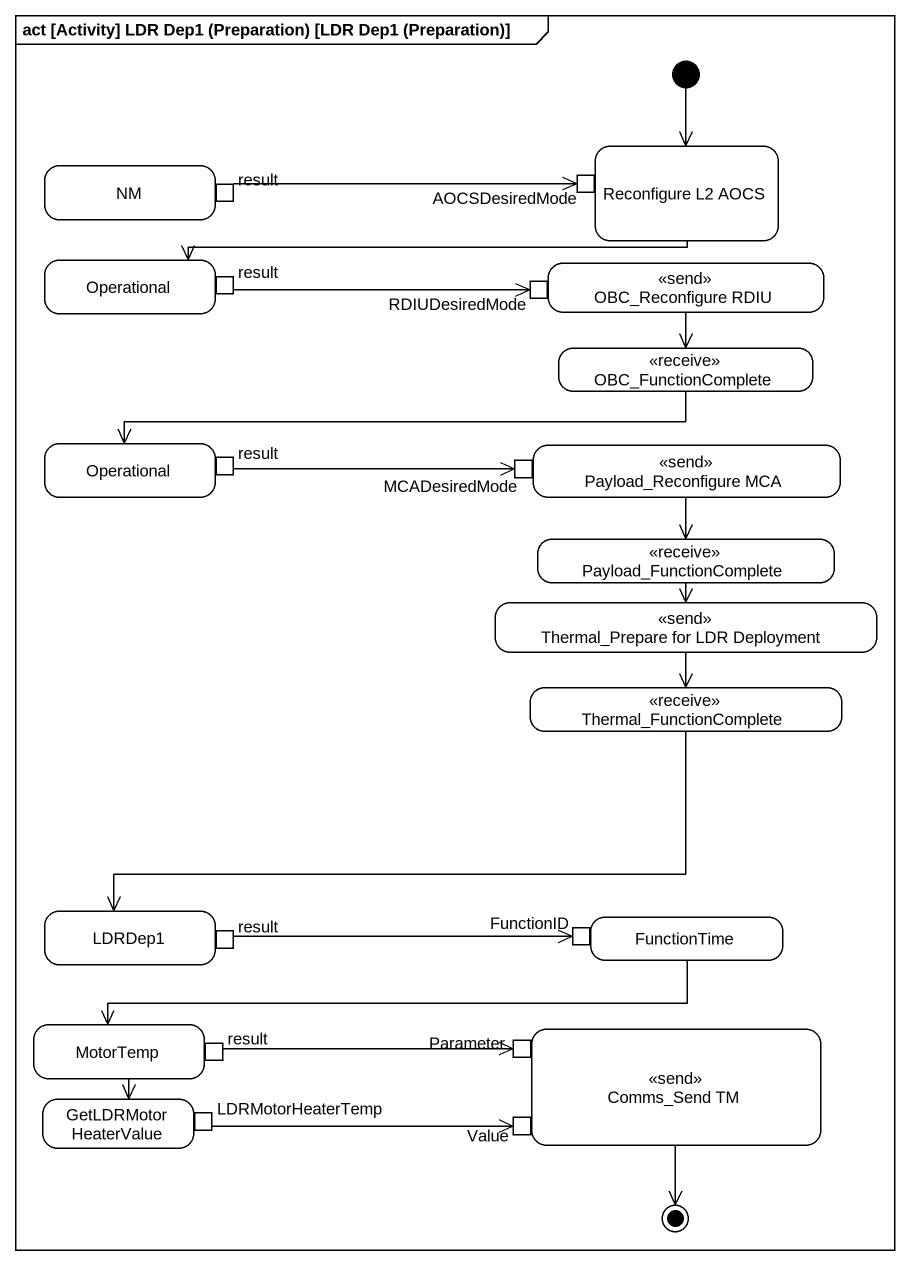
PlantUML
@startuml
mainframe act [Activity] LDR Dep1 (Preparation) [LDR Dep1 (Preparation)]
hide empty description
state NM {
  state result <<outputPin>>
}
state "Reconfigure L2 AOCS" as Reconfigure_L2_AOCS {
  state AOCSDesiredMode <<inputPin>>
}
state Operational {
  state "result" as result_2 <<outputPin>>
}
state "OBC_Reconfigure RDIU" as OBC_Reconfigure_RDIU <<send>> {
  state RDIUDesiredMode <<inputPin>>
}
state OBC_FunctionComplete <<receive>>
state "Operational" as Operational_2 {
  state "result" as result_3 <<outputPin>>
}
state "Payload_Reconfigure MCA" as Payload_Reconfigure_MCA <<send>> {
  state MCADesiredMode <<inputPin>>
}
state Payload_FunctionComplete <<receive>>
state "Thermal_Prepare for LDR Deployment" as Thermal_Prepare_for_LDR <<send>>
state Thermal_FunctionComplete <<receive>>
state LDRDep1 {
  state "result" as result_4 <<outputPin>>
}
state FunctionTime {
  state FunctionID <<inputPin>>
}
state MotorTemp {
  state "result" as result_5 <<outputPin>>
}
state "Comms_Send TM" as Comms_Send_TM <<send>> {
  state Parameter <<inputPin>>
  state Value <<inputPin>>
}
state GetLDRMotorHeaterValue {
  state LDRMotorHeaterTemp <<outputPin>>
}
[*] --> Reconfigure_L2_AOCS
result -right-> AOCSDesiredMode
Reconfigure_L2_AOCS -left-> Operational
OBC_Reconfigure_RDIU --> OBC_FunctionComplete
result_2 -right-> RDIUDesiredMode
OBC_FunctionComplete -left-> Operational_2
result_3 -right-> MCADesiredMode
Payload_Reconfigure_MCA --> Payload_FunctionComplete
Payload_FunctionComplete --> Thermal_Prepare_for_LDR
Thermal_Prepare_for_LDR --> Thermal_FunctionComplete
Thermal_FunctionComplete -left-> LDRDep1
result_4 -right-> FunctionID
FunctionTime -left-> MotorTemp
MotorTemp --> GetLDRMotorHeaterValue
result_5 -right-> Parameter
LDRMotorHeaterTemp -right-> Value
Comms_Send_TM --> [*]
@enduml
